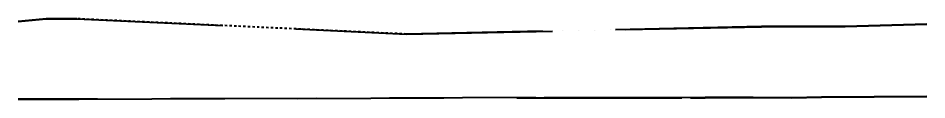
# Model space of a CAD drawing. Header units: metres. Extents: x -1693 to -1567, y 3 to 23.
# Drawn here: x -1606.22 to -1566.72, y 15.26 to 18.77 of the extents above; entities that cross this region are included whole.
import ezdxf

# ---------------------------------------------------------------- set-up
doc = ezdxf.new("R2010")
doc.units = ezdxf.units.M
for name, pattern in [('Dash', [0.00635, 0.003175, -0.003175]), ('Dash_2_', [0.00635, 0.003175, -0.003175]), ('DASHED2', [9.525, 6.35, -3.175])]:
    doc.linetypes.add(name, pattern=pattern)
doc.layers.add('_Hidden Lines_', color=7, linetype='Dash_2_', lineweight=9)
doc.layers.add('Toposolid', color=7, linetype='Continuous', lineweight=9)

# ---------------------------------------------------------------- blocks, each defined once
blk = doc.blocks.new('T2DPAA-T2D-PWA-GE-M3D-100001_RockLevels_rvt-2-DRG-2871022 - SECTION 2')
at = {"layer": 'Toposolid', "true_color": 0x8000ff}
blk.add_hatch(color=190, dxfattribs=at).paths.add_polyline_path([(-1676.205, 18.1), (-1660.755, 18.423), (-1659.06, 18.429), (-1658.988, 18.429), (-1657.132, 18.429), (-1653.579, 18.53), (-1653.579, 18.53), (-1657.132, 18.43), (-1658.988, 18.43), (-1659.158, 18.429), (-1660.76, 18.424), (-1676.205, 18.101), (-1690.536, 18.767), (-1691.857, 18.77), (-1693.081, 18.649), (-1693.081, 18.648), (-1691.857, 18.769), (-1690.526, 18.766), (-1676.227, 18.101)])
at = {"layer": 'Toposolid', "lineweight": 5, "true_color": 0x8000ff}
for points in [[(-1690.531, 18.767), (-1690.531, 18.767), (-1691.465, 18.769)], [(-1657.132, 18.43), (-1657.132, 18.43), (-1658.82, 18.43)], [(-1676.205, 18.101), (-1676.206, 18.101), (-1676.205, 18.101)]]:
    blk.add_hatch(color=190, dxfattribs=at).paths.add_polyline_path(points)
at = {"layer": 'Toposolid', "true_color": 0x00ff00}
h = blk.add_hatch(color=3, dxfattribs=at)
h.paths.add_polyline_path([(-1693.081, 15.263), (-1691.857, 15.267), (-1690.448, 15.271), (-1670.587, 15.334), (-1667.921, 15.333), (-1663.853, 15.333), (-1670.587, 15.335), (-1692.834, 15.265), (-1693.081, 15.264), (-1693.081, 15.264)])
h.paths.add_polyline_path([(-1663.853, 15.332), (-1661.833, 15.338), (-1661.134, 15.338), (-1659.445, 15.332), (-1658.16, 15.353), (-1653.579, 15.383), (-1653.579, 15.384), (-1658.16, 15.354), (-1659.46, 15.333), (-1661.134, 15.339), (-1661.833, 15.339), (-1663.853, 15.333), (-1667.921, 15.333)])
at = {"layer": 'Toposolid', "lineweight": 5, "true_color": 0x00ff00}
h = blk.add_hatch(color=3, dxfattribs=at)
edge = h.paths.add_edge_path()
edge.add_line((-1692.834, 15.265), (-1692.827, 15.265))
edge.add_line((-1692.827, 15.265), (-1692.831, 15.265))
for points in [[(-1663.853, 15.333), (-1663.853, 15.333), (-1663.853, 15.333), (-1666.518, 15.334)], [(-1663.21, 15.334), (-1662.895, 15.335), (-1662.895, 15.335), (-1662.896, 15.335)], [(-1661.14, 15.338), (-1661.14, 15.338), (-1661.167, 15.338)]]:
    blk.add_hatch(color=3, dxfattribs=at).paths.add_polyline_path(points)
h = blk.add_hatch(color=3, dxfattribs=at)
edge = h.paths.add_edge_path()
edge.add_line((-1659.447, 15.332), (-1659.447, 15.332))
edge.add_line((-1659.447, 15.332), (-1659.455, 15.332))
at = {"layer": '_Hidden Lines_', "color": 190, "linetype": 'Dash', "lineweight": 40, "true_color": 0x8000ff}
blk.add_line((-1676.205, 18.101), (-1690.531, 18.767), dxfattribs=at)
at = {"layer": 'Toposolid', "color": 190, "linetype": 'DASHED2', "lineweight": 40, "true_color": 0x8000ff}
for p, q in [((-1691.857, 18.77), (-1693.081, 18.649)), ((-1693.081, 18.648), (-1691.857, 18.769)), ((-1690.531, 18.767), (-1691.857, 18.77)), ((-1691.857, 18.769), (-1690.531, 18.766)), ((-1690.531, 18.766), (-1676.205, 18.1)), ((-1660.76, 18.424), (-1676.205, 18.101)), ((-1676.205, 18.1), (-1660.76, 18.423)), ((-1659.157, 18.429), (-1660.76, 18.424)), ((-1660.76, 18.423), (-1659.157, 18.428)), ((-1658.988, 18.43), (-1659.157, 18.429)), ((-1659.157, 18.428), (-1658.988, 18.429)), ((-1657.132, 18.43), (-1658.988, 18.43)), ((-1658.988, 18.429), (-1657.132, 18.429)), ((-1653.579, 18.53), (-1657.132, 18.43)), ((-1657.132, 18.429), (-1653.579, 18.529))]:
    blk.add_line(p, q, dxfattribs=at)
at = {"layer": 'Toposolid', "color": 3, "linetype": 'DASHED2', "lineweight": 40, "true_color": 0x00ff00}
for p, q in [((-1692.827, 15.265), (-1693.081, 15.264)), ((-1693.081, 15.263), (-1692.827, 15.264)), ((-1690.448, 15.272), (-1692.827, 15.265)), ((-1692.827, 15.264), (-1690.448, 15.271)), ((-1670.587, 15.335), (-1690.448, 15.272)), ((-1690.448, 15.271), (-1670.587, 15.334)), ((-1663.853, 15.333), (-1670.587, 15.335)), ((-1670.587, 15.334), (-1663.853, 15.332)), ((-1663.21, 15.335), (-1663.853, 15.333)), ((-1663.853, 15.332), (-1663.21, 15.334)), ((-1661.833, 15.339), (-1663.21, 15.335)), ((-1663.21, 15.334), (-1661.833, 15.338)), ((-1661.134, 15.339), (-1661.833, 15.339)), ((-1661.833, 15.338), (-1661.134, 15.338)), ((-1659.445, 15.333), (-1661.134, 15.339)), ((-1661.134, 15.338), (-1659.445, 15.332)), ((-1658.16, 15.354), (-1659.445, 15.333)), ((-1659.445, 15.332), (-1658.16, 15.353)), ((-1653.579, 15.384), (-1658.16, 15.354)), ((-1658.16, 15.353), (-1653.579, 15.383))]:
    blk.add_line(p, q, dxfattribs=at)

msp = doc.modelspace()

# ---------------------------------------------------------------- block references
at = {"lineweight": 5}
msp.add_blockref('T2DPAA-T2D-PWA-GE-M3D-100001_RockLevels_rvt-2-DRG-2871022 - SECTION 2', (86.8607, 0), dxfattribs=at)

doc.saveas('drawing.dxf')
